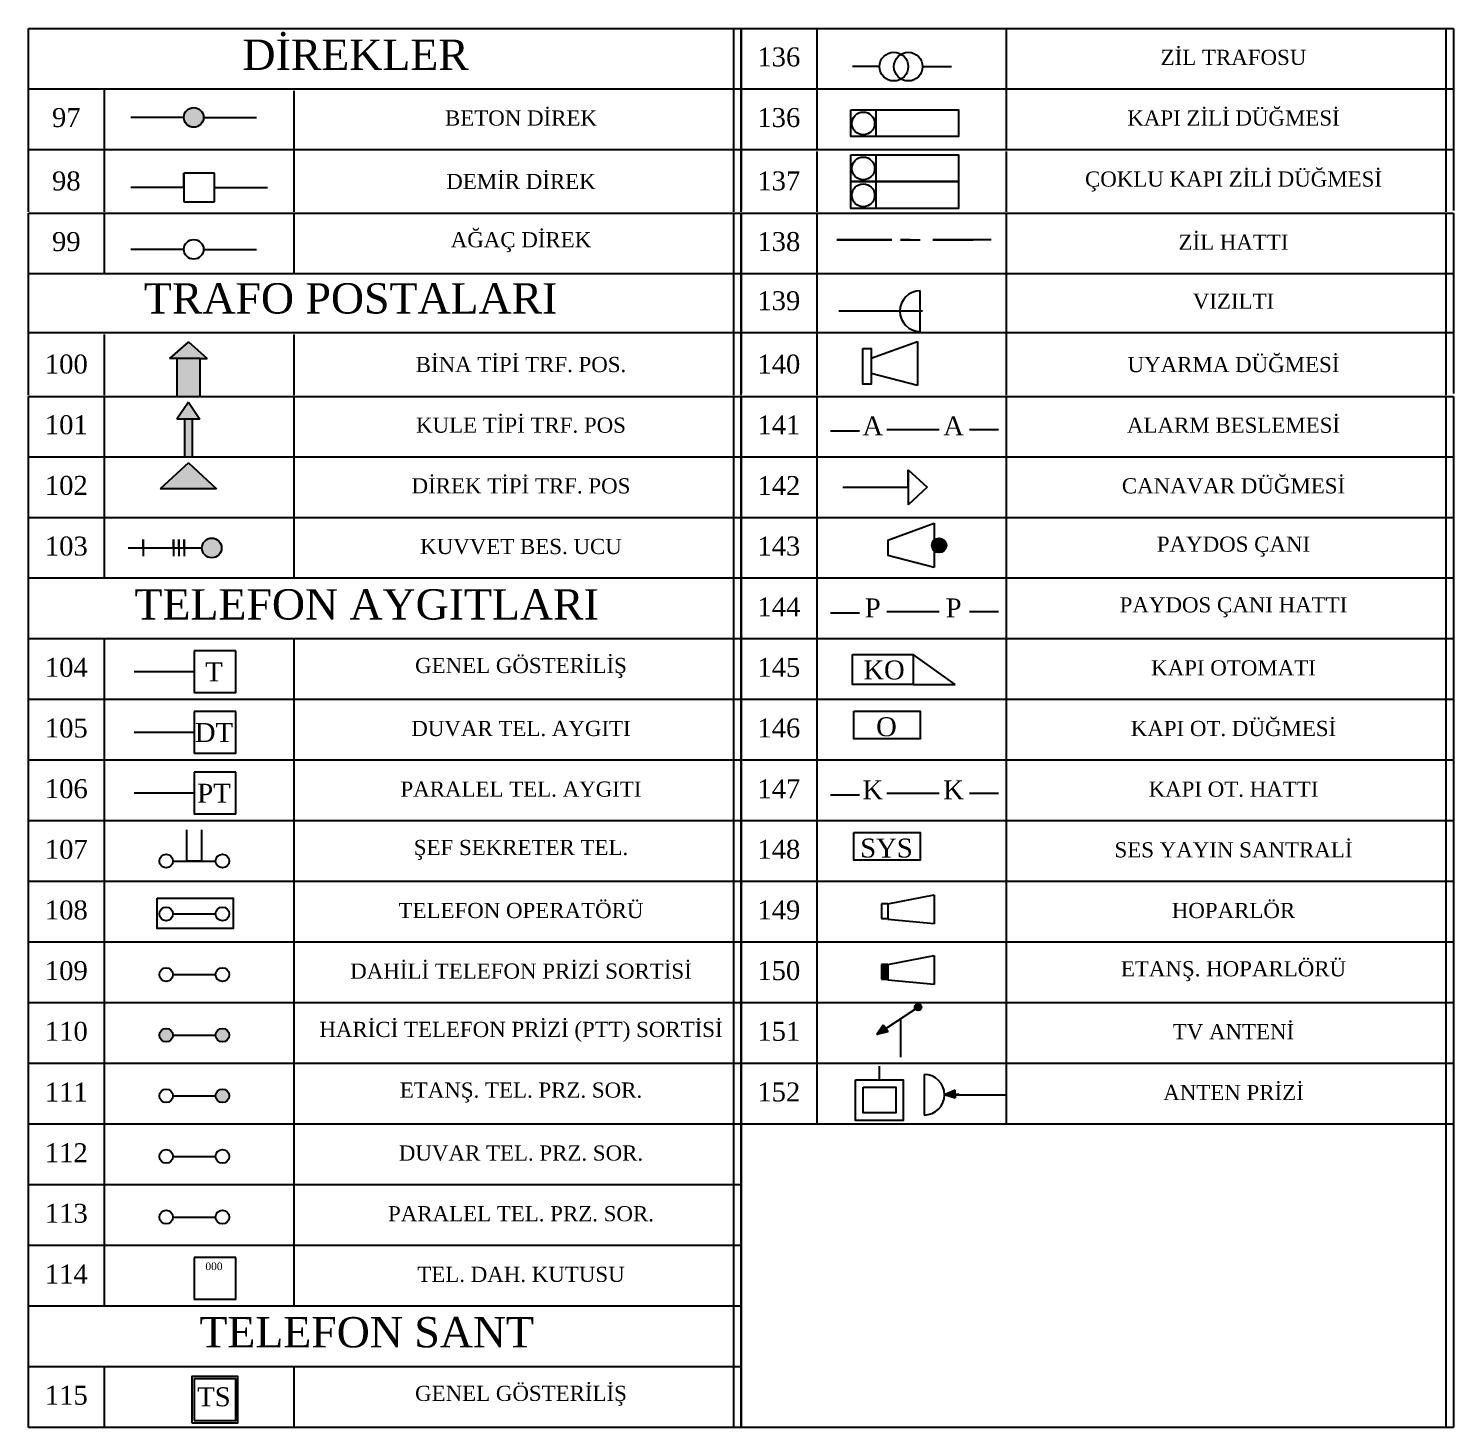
# Model space of a CAD drawing. Extents: x 17098 to 26368, y -5184 to -2184.
# Drawn here: x 24946 to 25669, y -4504 to -3794 of the extents above; entities that cross this region are included whole.
import ezdxf

# ---------------------------------------------------------------- set-up
doc = ezdxf.new("R2010")
doc.units = 0
doc.header["$MEASUREMENT"] = 0
doc.layers.get('0').update_dxf_attribs({"linetype": 'CONTINUOUS'})
doc.layers.add('TEFRIS', color=9, linetype='CONTINUOUS')
doc.styles.get("Standard").update_dxf_attribs({"font": 'times.ttf'})

msp = doc.modelspace()

# ---------------------------------------------------------------- hatches: boundary and pattern name
for points in [[(25034.76, -3839.2, 1), (25024.77, -3839.2, 1)], [(25012.81, -4027.55), (25041.28, -4027.55), (25027.05, -4014.47)], [(25043.93, -4057.6, 1), (25033.93, -4057.6, 1)], [(25399.04, -4290.56, 1), (25395.63, -4290.56, 1)]]:
    msp.add_hatch(color=256).paths.add_polyline_path(points)
h = msp.add_hatch(color=256)
h.paths.add_polyline_path([(25032.81, -3961.4), (25021.28, -3961.4), (25021.28, -3980.68), (25032.81, -3980.68)])
h.paths.add_polyline_path([(25032.81, -3961.4), (25036.66, -3961.4), (25027.05, -3952.94), (25017.43, -3961.4), (25021.28, -3961.4)])
h = msp.add_hatch(color=256)
h.paths.add_polyline_path([(25027.05, -3983.7), (25021.28, -3992.17), (25032.81, -3992.17)])
h.paths.add_polyline_path([(25025.12, -4011.45), (25028.97, -4011.45), (25028.97, -3992.17), (25025.12, -3992.17)])
h = msp.add_hatch(color=256)
h.paths.add_polyline_path([(25381.92, -4268.95), (25380.39, -4268.95), (25378.85, -4268.95), (25378.85, -4276.38), (25381.92, -4276.38)])
h.paths.add_polyline_path([(25405.55, -4053.55), (25405.55, -4059.02, 0.648437), (25411.68, -4056.29, 0.648437)])
h = msp.add_hatch()
h.set_pattern_fill('ANSI31', color=256, scale=3.846154, style=0)
h.set_pattern_definition([(45, (-3412.77814, 12028.87387), (-0.339955183, 0.339955183), [])])
h.paths.add_polyline_path([(25411.68, -4056.29, 1), (25404.33, -4056.29, 1)])
h = msp.add_hatch()
h.set_pattern_fill('ANSI31', color=256, scale=3.846154, style=0)
h.set_pattern_definition([(45, (-3094.9801, 12081.3814), (-0.339955183, 0.339955183), [])])
h.paths.add_polyline_path([(25381.92, -4268.95), (25380.39, -4268.95), (25378.85, -4268.95), (25378.85, -4276.38), (25381.92, -4276.38)])
h = msp.add_hatch(color=256)
h.paths.add_polyline_path([(25047.79, -4304.74, 1), (25040.87, -4304.74, 1)])
h.paths.add_polyline_path([(25019.26, -4304.74, 1), (25012.34, -4304.74, 1)])
h.paths.add_polyline_path([(25047.79, -4335.51, 1), (25040.87, -4335.51, 1)])
h = msp.add_hatch(color=256)
h.paths.add_polyline_path([(25379.7, -4299.68), (25376.37, -4304.43), (25380.9, -4301.43)])
h.paths.add_polyline_path([(25376.37, -4304.43), (25381.96, -4303.03), (25380.9, -4301.43)])
h = msp.add_hatch(color=256)
h.paths.add_polyline_path([(25416.1, -4332.7), (25410.75, -4334.95), (25416.18, -4334.83)])
h.paths.add_polyline_path([(25410.75, -4334.95), (25416.23, -4336.75), (25416.18, -4334.83)])

# ---------------------------------------------------------------- linework, layer by layer
for p, q in [((24945.94, -3794.08), (24984.4, -3794.08)), ((24945.94, -3824.85), (24945.94, -3794.08)), ((24984.4, -3794.08), (25080.56, -3794.08)), ((25080.56, -3794.08), (25303.63, -3794.08)), ((25303.63, -3794.08), (25307.48, -3794.08)), ((25303.63, -3794.08), (25303.63, -3824.85)), ((25307.48, -3794.08), (25345.94, -3794.08)), ((25307.48, -3794.08), (25307.48, -3824.85)), ((25307.48, -3824.85), (25307.48, -3794.08)), ((25345.94, -3794.08), (25442.1, -3794.08)), ((25345.94, -3794.08), (25345.94, -3824.85)), ((25442.1, -3794.08), (25665.17, -3794.08)), ((25442.1, -3794.08), (25442.1, -3824.85)), ((25665.17, -3794.08), (25669.02, -3794.08)), ((25665.17, -3794.08), (25665.17, -3824.85)), ((25669.02, -3794.08), (25669.02, -3824.85)), ((25377.77, -3813.41), (25364.09, -3813.41)), ((25399.64, -3813.41), (25414.23, -3813.41)), ((24945.94, -3855.62), (24945.94, -3824.85)), ((24984.4, -3824.85), (24945.94, -3824.85)), ((25080.56, -3824.85), (24984.4, -3824.85)), ((24984.4, -3824.85), (24984.4, -3855.62)), ((25303.63, -3824.85), (25080.56, -3824.85)), ((25307.48, -3824.85), (25303.63, -3824.85)), ((25303.63, -3824.85), (25303.63, -3855.62)), ((25345.94, -3824.85), (25307.48, -3824.85)), ((25307.48, -3824.85), (25307.48, -3855.62)), ((25307.48, -3824.85), (25307.48, -3855.62)), ((25307.48, -3855.62), (25307.48, -3824.85)), ((25345.94, -3824.85), (25345.94, -3855.62)), ((25442.1, -3824.85), (25345.94, -3824.85)), ((25665.17, -3824.85), (25442.1, -3824.85)), ((25442.1, -3824.85), (25442.1, -3855.62)), ((25669.02, -3824.85), (25665.17, -3824.85)), ((25665.17, -3824.85), (25665.17, -3855.62)), ((25669.02, -3824.85), (25669.02, -3855.62)), ((25669.02, -3824.85), (25669.02, -3855.62)), ((24945.94, -3856.39), (24945.94, -3825.62)), ((24984.4, -3825.62), (24984.4, -3856.39)), ((25080.56, -3825.62), (25080.56, -3856.39)), ((25303.63, -3825.62), (25303.63, -3856.39)), ((25307.48, -3856.39), (25307.48, -3825.62)), ((25665.17, -3825.62), (25665.17, -3856.39)), ((25024.77, -3839.2), (24997.84, -3839.2)), ((25034.76, -3839.2), (25061.68, -3839.2)), ((25375.94, -3835.27), (25375.94, -3848.94)), ((24984.4, -3855.62), (24945.94, -3855.62)), ((24945.94, -3887.16), (24945.94, -3856.39)), ((25080.56, -3855.62), (24984.4, -3855.62)), ((24984.4, -3856.39), (24984.4, -3887.16)), ((25303.63, -3855.62), (25080.56, -3855.62)), ((25080.56, -3856.39), (25080.56, -3887.16)), ((25307.48, -3855.62), (25303.63, -3855.62)), ((25303.63, -3856.39), (25303.63, -3887.16)), ((25345.94, -3855.62), (25307.48, -3855.62)), ((25307.48, -3855.62), (25307.48, -3886.39)), ((25307.48, -3887.16), (25307.48, -3856.39)), ((25442.1, -3855.62), (25345.94, -3855.62)), ((25345.94, -3856.39), (25345.94, -3887.16)), ((25375.94, -3858.1), (25375.94, -3871.76)), ((25665.17, -3855.62), (25442.1, -3855.62)), ((25442.1, -3856.39), (25442.1, -3887.16)), ((25669.02, -3855.62), (25665.17, -3855.62)), ((25665.17, -3856.39), (25665.17, -3887.16)), ((25669.02, -3855.62), (25669.02, -3886.39)), ((25040.26, -3867.41), (25024.77, -3867.41)), ((25024.77, -3867.41), (25024.77, -3874.72)), ((25024.77, -3874.72), (25024.77, -3867.41)), ((25040.26, -3874.72), (25040.26, -3867.41)), ((25024.77, -3874.72), (24997.84, -3874.72)), ((25024.77, -3874.72), (25024.77, -3882.03)), ((25040.26, -3882.03), (25040.26, -3874.72)), ((25040.26, -3874.72), (25067.18, -3874.72)), ((25375.94, -3871.76), (25375.94, -3885.43)), ((25024.77, -3882.03), (25040.26, -3882.03)), ((24945.94, -3918.54), (24945.94, -3887.77)), ((24945.94, -3887.77), (24984.4, -3887.77)), ((24984.4, -3887.77), (24984.4, -3918.54)), ((24984.4, -3887.77), (25080.56, -3887.77)), ((25080.56, -3887.77), (25080.56, -3918.54)), ((25080.56, -3887.77), (25303.63, -3887.77)), ((25303.63, -3887.77), (25303.63, -3918.54)), ((25303.63, -3887.77), (25307.48, -3887.77)), ((25307.48, -3887.77), (25345.94, -3887.77)), ((25307.48, -3887.77), (25307.48, -3918.54)), ((25307.48, -3918.54), (25307.48, -3887.77)), ((25345.94, -3887.77), (25345.94, -3918.54)), ((25345.94, -3887.77), (25442.1, -3887.77)), ((25442.1, -3887.77), (25442.1, -3918.54)), ((25442.1, -3887.77), (25665.17, -3887.77)), ((25665.17, -3887.77), (25665.17, -3918.54)), ((25665.17, -3887.77), (25669.02, -3887.77)), ((25669.02, -3887.77), (25669.02, -3918.54)), ((25384.1, -3901.21), (25356.04, -3901.21)), ((25356.04, -3901.21), (25384.1, -3901.21)), ((25388.47, -3901.21), (25398.31, -3901.21)), ((25393.39, -3901.21), (25388.47, -3901.21)), ((25404.87, -3901.21), (25425.28, -3901.21)), ((25434.39, -3901.21), (25404.87, -3901.21)), ((25024.77, -3906.1), (24997.84, -3906.1)), ((25034.76, -3906.1), (25061.68, -3906.1)), ((24945.94, -3948.53), (24945.94, -3917.76)), ((24945.94, -3949.3), (24945.94, -3918.54)), ((24984.4, -3918.54), (24945.94, -3918.54)), ((25080.56, -3918.54), (24984.4, -3918.54)), ((25303.63, -3918.54), (25080.56, -3918.54)), ((25303.63, -3917.76), (25303.63, -3948.53)), ((25303.63, -3918.54), (25303.63, -3949.3)), ((25307.48, -3918.54), (25303.63, -3918.54)), ((25307.48, -3917.76), (25307.48, -3948.53)), ((25307.48, -3917.76), (25307.48, -3948.53)), ((25307.48, -3948.53), (25307.48, -3917.76)), ((25307.48, -3949.3), (25307.48, -3918.54)), ((25345.94, -3918.54), (25307.48, -3918.54)), ((25345.94, -3917.76), (25345.94, -3948.53)), ((25345.94, -3918.54), (25345.94, -3949.3)), ((25442.1, -3918.54), (25345.94, -3918.54)), ((25442.1, -3918.54), (25442.1, -3949.3)), ((25665.17, -3918.54), (25442.1, -3918.54)), ((25665.17, -3917.76), (25665.17, -3948.53)), ((25665.17, -3918.54), (25665.17, -3949.3)), ((25669.02, -3918.54), (25665.17, -3918.54)), ((25669.02, -3917.76), (25669.02, -3948.53)), ((25669.02, -3917.76), (25669.02, -3948.53)), ((25398.42, -3947.77), (25398.42, -3927.15)), ((25399.52, -3937.46), (25357.1, -3937.46)), ((24984.4, -3948.53), (24945.94, -3948.53)), ((24945.94, -3980.07), (24945.94, -3949.3)), ((25080.56, -3948.53), (24984.4, -3948.53)), ((24984.4, -3949.3), (24984.4, -3980.07)), ((25027.05, -3952.94), (25017.43, -3961.4)), ((25027.05, -3952.94), (25036.66, -3961.4)), ((25303.63, -3948.53), (25080.56, -3948.53)), ((25080.56, -3949.3), (25080.56, -3980.07)), ((25307.48, -3948.53), (25303.63, -3948.53)), ((25303.63, -3949.3), (25303.63, -3980.07)), ((25345.94, -3948.53), (25307.48, -3948.53)), ((25307.48, -3948.53), (25307.48, -3979.3)), ((25307.48, -3980.07), (25307.48, -3949.3)), ((25442.1, -3948.53), (25345.94, -3948.53)), ((25345.94, -3949.3), (25345.94, -3980.07)), ((25373.46, -3961.25), (25397.09, -3952.78)), ((25397.09, -3952.78), (25397.09, -3975.18)), ((25665.17, -3948.53), (25442.1, -3948.53)), ((25442.1, -3949.3), (25442.1, -3980.07)), ((25669.02, -3948.53), (25665.17, -3948.53)), ((25665.17, -3949.3), (25665.17, -3980.07)), ((25669.02, -3948.53), (25669.02, -3979.3)), ((25021.28, -3961.4), (25017.43, -3961.4)), ((25032.81, -3961.4), (25021.28, -3961.4)), ((25021.28, -3961.4), (25021.28, -3980.68)), ((25032.81, -3961.4), (25032.81, -3980.68)), ((25032.81, -3961.4), (25036.66, -3961.4)), ((25032.81, -3961.4), (25032.81, -3961.4)), ((25397.09, -3975.18), (25373.46, -3969.12)), ((24945.94, -3980.68), (24984.4, -3980.68)), ((24945.94, -4011.45), (24945.94, -3980.68)), ((24984.4, -3980.68), (25080.56, -3980.68)), ((24984.4, -3980.68), (24984.4, -4011.45)), ((25027.05, -3983.7), (25021.28, -3992.17)), ((25027.05, -3983.7), (25032.81, -3992.17)), ((25080.56, -3980.68), (25080.56, -4011.45)), ((25080.56, -3980.68), (25303.63, -3980.68)), ((25303.63, -3980.68), (25307.48, -3980.68)), ((25303.63, -3980.68), (25303.63, -4011.45)), ((25307.48, -3980.68), (25345.94, -3980.68)), ((25307.48, -3980.68), (25307.48, -4011.45)), ((25307.48, -4011.45), (25307.48, -3980.68)), ((25345.94, -3980.68), (25442.1, -3980.68)), ((25345.94, -3980.68), (25345.94, -4011.45)), ((25442.1, -3980.68), (25665.17, -3980.68)), ((25442.1, -3980.68), (25442.1, -4011.45)), ((25665.17, -3980.68), (25669.02, -3980.68)), ((25665.17, -3980.68), (25665.17, -4011.45)), ((25669.02, -3980.68), (25669.02, -4011.45)), ((25021.28, -3992.17), (25021.28, -3992.17)), ((25032.81, -3992.17), (25021.28, -3992.17)), ((25025.12, -3992.17), (25025.12, -4011.45)), ((25028.97, -3992.17), (25028.97, -4011.45)), ((25032.81, -3992.17), (25032.81, -3992.17)), ((25032.81, -3992.17), (25032.81, -3992.17)), ((25367.58, -3998.39), (25352.81, -3998.39)), ((25381.41, -3997.43), (25408.1, -3997.43)), ((25423.36, -3997.43), (25438.14, -3997.43)), ((24945.94, -4042.22), (24945.94, -4011.45)), ((24984.4, -4011.45), (24945.94, -4011.45)), ((24984.4, -4011.45), (24984.4, -4042.22)), ((25080.56, -4011.45), (24984.4, -4011.45)), ((25080.56, -4011.45), (25080.56, -4042.22)), ((25303.63, -4011.45), (25080.56, -4011.45)), ((25303.63, -4011.45), (25303.63, -4042.22)), ((25307.48, -4011.45), (25303.63, -4011.45)), ((25345.94, -4011.45), (25307.48, -4011.45)), ((25307.48, -4011.45), (25307.48, -4042.22)), ((25307.48, -4042.22), (25307.48, -4011.45)), ((25345.94, -4011.45), (25345.94, -4042.22)), ((25442.1, -4011.45), (25345.94, -4011.45)), ((25442.1, -4011.45), (25442.1, -4042.22)), ((25665.17, -4011.45), (25442.1, -4011.45)), ((25665.17, -4011.45), (25665.17, -4042.22)), ((25669.02, -4011.45), (25665.17, -4011.45)), ((25669.02, -4011.45), (25669.02, -4042.22)), ((25027.05, -4014.47), (25012.81, -4027.55)), ((25027.05, -4014.47), (25041.28, -4027.55)), ((25392.32, -4017.99), (25401.94, -4026.83)), ((25392.32, -4017.99), (25392.32, -4035.68)), ((25392.32, -4026.83), (25392.32, -4017.99)), ((25359.22, -4026.83), (25392.32, -4026.83)), ((25401.94, -4026.83), (25392.32, -4035.68)), ((25012.81, -4027.55), (25012.81, -4027.55)), ((25041.28, -4027.55), (25012.81, -4027.55)), ((25041.28, -4027.55), (25041.28, -4027.55)), ((24945.94, -4072.99), (24945.94, -4042.22)), ((24984.4, -4042.22), (24945.94, -4042.22)), ((25080.56, -4042.22), (24984.4, -4042.22)), ((24984.4, -4042.22), (24984.4, -4072.99)), ((25080.56, -4042.22), (25080.56, -4072.99)), ((25303.63, -4042.22), (25080.56, -4042.22)), ((25307.48, -4042.22), (25303.63, -4042.22)), ((25303.63, -4042.22), (25303.63, -4072.99)), ((25345.94, -4042.22), (25307.48, -4042.22)), ((25307.48, -4042.22), (25307.48, -4072.99)), ((25307.48, -4072.99), (25307.48, -4042.22)), ((25345.94, -4042.22), (25345.94, -4072.99)), ((25442.1, -4042.22), (25345.94, -4042.22)), ((25381.92, -4053.56), (25405.55, -4045.09)), ((25405.55, -4045.09), (25405.55, -4067.49)), ((25665.17, -4042.22), (25442.1, -4042.22)), ((25442.1, -4042.22), (25442.1, -4072.99)), ((25665.17, -4042.22), (25665.17, -4072.99)), ((25669.02, -4042.22), (25665.17, -4042.22)), ((25669.02, -4042.22), (25669.02, -4072.99)), ((25004.2, -4057.6), (25004.2, -4053.37)), ((25004.2, -4053.37), (25004.2, -4061.83)), ((25019.53, -4053.37), (25019.53, -4061.83)), ((25019.53, -4057.6), (25019.53, -4053.37)), ((25022.24, -4057.6), (25022.24, -4053.37)), ((25022.24, -4053.37), (25022.24, -4061.83)), ((25022.24, -4057.6), (25022.24, -4053.37)), ((25022.24, -4053.37), (25022.24, -4061.83)), ((25024.95, -4053.37), (25024.95, -4061.83)), ((25024.95, -4057.6), (25024.95, -4053.37)), ((25381.92, -4053.56), (25381.92, -4061.43)), ((24996.53, -4057.6), (25033.93, -4057.6)), ((25405.55, -4067.49), (25381.92, -4061.43)), ((24984.4, -4072.99), (24945.94, -4072.99)), ((24945.94, -4103.76), (24945.94, -4072.99)), ((25080.56, -4072.99), (24984.4, -4072.99)), ((25303.63, -4072.99), (25080.56, -4072.99)), ((25307.48, -4072.99), (25303.63, -4072.99)), ((25303.63, -4072.99), (25303.63, -4103.76)), ((25345.94, -4072.99), (25307.48, -4072.99)), ((25307.48, -4072.99), (25307.48, -4103.76)), ((25307.48, -4103.76), (25307.48, -4072.99)), ((25442.1, -4072.99), (25345.94, -4072.99)), ((25345.94, -4072.99), (25345.94, -4103.76)), ((25665.17, -4072.99), (25442.1, -4072.99)), ((25442.1, -4072.99), (25442.1, -4103.76)), ((25669.02, -4072.99), (25665.17, -4072.99)), ((25665.17, -4072.99), (25665.17, -4103.76)), ((25669.02, -4072.99), (25669.02, -4103.76)), ((25367.58, -4090.7), (25352.81, -4090.7)), ((25381.41, -4089.74), (25408.1, -4089.74)), ((25423.36, -4089.74), (25438.14, -4089.74)), ((24984.4, -4103.76), (24945.94, -4103.76)), ((24945.94, -4134.53), (24945.94, -4103.76)), ((25080.56, -4103.76), (24984.4, -4103.76)), ((24984.4, -4103.76), (24984.4, -4134.53)), ((25080.56, -4103.76), (25080.56, -4134.53)), ((25303.63, -4103.76), (25080.56, -4103.76)), ((25307.48, -4103.76), (25303.63, -4103.76)), ((25303.63, -4103.76), (25303.63, -4134.53)), ((25345.94, -4103.76), (25307.48, -4103.76)), ((25307.48, -4103.76), (25307.48, -4134.53)), ((25307.48, -4134.53), (25307.48, -4103.76)), ((25345.94, -4103.76), (25345.94, -4134.53)), ((25442.1, -4103.76), (25345.94, -4103.76)), ((25665.17, -4103.76), (25442.1, -4103.76)), ((25442.1, -4103.76), (25442.1, -4134.53)), ((25669.02, -4103.76), (25665.17, -4103.76)), ((25665.17, -4103.76), (25665.17, -4134.53)), ((25669.02, -4103.76), (25669.02, -4134.53)), ((25051.07, -4109.77), (25029.92, -4109.77)), ((25029.92, -4109.77), (25029.92, -4131.06)), ((25051.07, -4131.06), (25051.07, -4109.77)), ((25416.23, -4126.9), (25394.77, -4111.58)), ((25029.92, -4120.41), (24999.61, -4120.41)), ((25394.77, -4126.9), (25416.23, -4126.9)), ((24945.94, -4165.3), (24945.94, -4134.53)), ((24984.4, -4134.53), (24945.94, -4134.53)), ((24984.4, -4134.53), (24984.4, -4165.3)), ((25080.56, -4134.53), (24984.4, -4134.53)), ((25051.07, -4131.06), (25029.92, -4131.06)), ((25080.56, -4134.53), (25080.56, -4165.3)), ((25303.63, -4134.53), (25080.56, -4134.53)), ((25303.63, -4134.53), (25303.63, -4165.3)), ((25307.48, -4134.53), (25303.63, -4134.53)), ((25345.94, -4134.53), (25307.48, -4134.53)), ((25307.48, -4134.53), (25307.48, -4165.3)), ((25307.48, -4165.3), (25307.48, -4134.53)), ((25345.94, -4134.53), (25345.94, -4165.3)), ((25442.1, -4134.53), (25345.94, -4134.53)), ((25442.1, -4134.53), (25442.1, -4165.3)), ((25665.17, -4134.53), (25442.1, -4134.53)), ((25665.17, -4134.53), (25665.17, -4165.3)), ((25669.02, -4134.53), (25665.17, -4134.53)), ((25669.02, -4134.53), (25669.02, -4165.3)), ((25029.92, -4140.54), (25029.92, -4161.83)), ((25051.07, -4140.54), (25029.92, -4140.54)), ((25051.07, -4161.83), (25051.07, -4140.54)), ((25029.92, -4151.18), (24999.61, -4151.18)), ((25051.07, -4161.83), (25029.92, -4161.83)), ((24945.94, -4196.06), (24945.94, -4165.3)), ((24984.4, -4165.3), (24945.94, -4165.3)), ((24984.4, -4165.3), (24984.4, -4196.06)), ((25080.56, -4165.3), (24984.4, -4165.3)), ((25029.92, -4171.31), (25029.92, -4192.6)), ((25051.07, -4171.31), (25029.92, -4171.31)), ((25051.07, -4192.6), (25051.07, -4171.31)), ((25080.56, -4165.3), (25080.56, -4196.06)), ((25303.63, -4165.3), (25080.56, -4165.3)), ((25303.63, -4165.3), (25303.63, -4196.06)), ((25307.48, -4165.3), (25303.63, -4165.3)), ((25345.94, -4165.3), (25307.48, -4165.3)), ((25307.48, -4165.3), (25307.48, -4196.06)), ((25307.48, -4196.06), (25307.48, -4165.3)), ((25345.94, -4165.3), (25345.94, -4196.06)), ((25442.1, -4165.3), (25345.94, -4165.3)), ((25665.17, -4165.3), (25442.1, -4165.3)), ((25442.1, -4165.3), (25442.1, -4196.06)), ((25665.17, -4165.3), (25665.17, -4196.06)), ((25669.02, -4165.3), (25665.17, -4165.3)), ((25669.02, -4165.3), (25669.02, -4196.06)), ((25029.92, -4181.95), (24999.61, -4181.95)), ((25367.58, -4183), (25352.81, -4183)), ((25381.41, -4182.05), (25408.1, -4182.05)), ((25423.36, -4182.05), (25438.14, -4182.05)), ((25051.07, -4192.6), (25029.92, -4192.6)), ((25345.94, -4193.4), (25345.94, -4241.48)), ((25442.1, -4193.4), (25442.1, -4233.91)), ((24984.4, -4196.06), (24945.94, -4196.06)), ((24945.94, -4226.83), (24945.94, -4196.06)), ((25080.56, -4196.06), (24984.4, -4196.06)), ((24984.4, -4196.06), (24984.4, -4226.83)), ((25026.22, -4216.4), (25026.22, -4200.58)), ((25033.91, -4216.4), (25033.91, -4200.58)), ((25080.56, -4196.06), (25080.56, -4226.83)), ((25303.63, -4196.06), (25080.56, -4196.06)), ((25307.48, -4196.06), (25303.63, -4196.06)), ((25303.63, -4196.06), (25303.63, -4226.83)), ((25345.94, -4196.06), (25307.48, -4196.06)), ((25307.48, -4196.06), (25307.48, -4226.83)), ((25307.48, -4226.83), (25307.48, -4196.06)), ((25442.1, -4196.06), (25345.94, -4196.06)), ((25665.17, -4196.06), (25442.1, -4196.06)), ((25669.02, -4196.06), (25665.17, -4196.06)), ((25665.17, -4196.06), (25665.17, -4226.83)), ((25669.02, -4196.06), (25669.02, -4226.83)), ((25019.26, -4216.4), (25040.87, -4216.4)), ((25033.91, -4216.4), (25026.22, -4216.4)), ((25030.06, -4216.4), (25033.91, -4216.4)), ((24945.94, -4257.6), (24945.94, -4226.83)), ((24984.4, -4226.83), (24945.94, -4226.83)), ((25080.56, -4226.83), (24984.4, -4226.83)), ((24984.4, -4226.83), (24984.4, -4257.6)), ((25080.56, -4226.83), (25080.56, -4257.6)), ((25303.63, -4226.83), (25080.56, -4226.83)), ((25307.48, -4226.83), (25303.63, -4226.83)), ((25303.63, -4226.83), (25303.63, -4257.6)), ((25345.94, -4226.83), (25307.48, -4226.83)), ((25307.48, -4226.83), (25307.48, -4257.6)), ((25307.48, -4257.6), (25307.48, -4226.83)), ((25345.94, -4226.83), (25345.94, -4257.6)), ((25442.1, -4226.83), (25345.94, -4226.83)), ((25665.17, -4226.83), (25442.1, -4226.83)), ((25442.1, -4226.83), (25442.1, -4257.6)), ((25665.17, -4226.83), (25665.17, -4257.6)), ((25669.02, -4226.83), (25665.17, -4226.83)), ((25669.02, -4226.83), (25669.02, -4257.6)), ((25381.92, -4238.18), (25405.55, -4233.55)), ((25405.55, -4233.55), (25405.55, -4248.25)), ((25019.26, -4243.2), (25040.87, -4243.2)), ((25378.85, -4238.18), (25378.85, -4245.61)), ((25380.39, -4238.18), (25378.85, -4238.18)), ((25381.92, -4238.18), (25380.39, -4238.18)), ((25381.92, -4238.18), (25381.92, -4246.05)), ((25378.85, -4245.61), (25381.92, -4245.61)), ((25405.55, -4248.25), (25381.92, -4246.05)), ((24945.94, -4288.37), (24945.94, -4257.6)), ((24984.4, -4257.6), (24945.94, -4257.6)), ((24984.4, -4257.6), (24984.4, -4288.37)), ((25080.56, -4257.6), (24984.4, -4257.6)), ((25080.56, -4257.6), (25080.56, -4288.37)), ((25303.63, -4257.6), (25080.56, -4257.6)), ((25303.63, -4257.6), (25303.63, -4288.37)), ((25307.48, -4257.6), (25303.63, -4257.6)), ((25345.94, -4257.6), (25307.48, -4257.6)), ((25307.48, -4257.6), (25307.48, -4288.37)), ((25307.48, -4288.37), (25307.48, -4257.6)), ((25345.94, -4257.6), (25345.94, -4288.37)), ((25442.1, -4257.6), (25345.94, -4257.6)), ((25665.17, -4257.6), (25442.1, -4257.6)), ((25442.1, -4257.6), (25442.1, -4288.37)), ((25669.02, -4257.6), (25665.17, -4257.6)), ((25665.17, -4257.6), (25665.17, -4288.37)), ((25669.02, -4257.6), (25669.02, -4288.37)), ((25381.92, -4268.95), (25405.55, -4264.32)), ((25405.55, -4264.32), (25405.55, -4279.02)), ((25380.39, -4268.95), (25378.85, -4268.95)), ((25378.85, -4268.95), (25378.85, -4276.38)), ((25381.92, -4268.95), (25380.39, -4268.95)), ((25381.92, -4268.95), (25381.92, -4276.82)), ((25019.26, -4273.97), (25040.87, -4273.97)), ((25378.85, -4276.38), (25381.92, -4276.38)), ((25405.55, -4279.02), (25381.92, -4276.82)), ((24945.94, -4319.14), (24945.94, -4288.37)), ((24984.4, -4288.37), (24945.94, -4288.37)), ((24984.4, -4288.37), (24984.4, -4319.14)), ((25080.56, -4288.37), (24984.4, -4288.37)), ((25080.56, -4288.37), (25080.56, -4319.14)), ((25303.63, -4288.37), (25080.56, -4288.37)), ((25303.63, -4288.37), (25303.63, -4319.14)), ((25307.48, -4288.37), (25303.63, -4288.37)), ((25345.94, -4288.37), (25307.48, -4288.37)), ((25307.48, -4288.37), (25307.48, -4319.14)), ((25307.48, -4319.14), (25307.48, -4288.37)), ((25345.94, -4288.37), (25345.94, -4319.14)), ((25442.1, -4288.37), (25345.94, -4288.37)), ((25376.37, -4304.43), (25397.33, -4290.56)), ((25442.1, -4288.37), (25442.1, -4319.14)), ((25665.17, -4288.37), (25442.1, -4288.37)), ((25665.17, -4288.37), (25665.17, -4319.14)), ((25669.02, -4288.37), (25665.17, -4288.37)), ((25669.02, -4288.37), (25669.02, -4319.14)), ((25379.7, -4299.68), (25376.37, -4304.43)), ((25376.37, -4304.43), (25382.51, -4300.37)), ((25381.49, -4301.05), (25376.37, -4304.43)), ((25380.9, -4301.43), (25376.37, -4304.43)), ((25380.9, -4301.43), (25379.7, -4299.68)), ((25382.51, -4300.37), (25380.9, -4301.43)), ((25380.9, -4301.43), (25381.96, -4303.03)), ((25381.71, -4300.9), (25381.47, -4300.55)), ((25388.64, -4296.31), (25381.49, -4301.05)), ((25388.64, -4315.91), (25388.64, -4296.31)), ((25019.26, -4304.74), (25040.87, -4304.74)), ((25381.96, -4303.03), (25376.37, -4304.43)), ((25381.96, -4303.03), (25381.96, -4303.03)), ((24984.4, -4319.14), (24945.94, -4319.14)), ((24945.94, -4349.91), (24945.94, -4319.14)), ((25080.56, -4319.14), (24984.4, -4319.14)), ((24984.4, -4319.14), (24984.4, -4349.91)), ((25080.56, -4319.14), (25080.56, -4349.91)), ((25303.63, -4319.14), (25080.56, -4319.14)), ((25307.48, -4319.14), (25303.63, -4319.14)), ((25303.63, -4319.14), (25303.63, -4349.91)), ((25345.94, -4319.14), (25307.48, -4319.14)), ((25307.48, -4319.14), (25307.48, -4349.91)), ((25307.48, -4349.91), (25307.48, -4319.14)), ((25345.94, -4319.14), (25345.94, -4349.91)), ((25442.1, -4319.14), (25345.94, -4319.14)), ((25377.73, -4327.32), (25377.73, -4320.48)), ((25665.17, -4319.14), (25442.1, -4319.14)), ((25442.1, -4319.14), (25442.1, -4349.91)), ((25669.02, -4319.14), (25665.17, -4319.14)), ((25665.17, -4319.14), (25665.17, -4349.91)), ((25669.02, -4319.14), (25669.02, -4349.91)), ((25400.44, -4324.64), (25400.44, -4345.26)), ((25019.26, -4335.51), (25040.87, -4335.51)), ((25416.1, -4332.7), (25410.75, -4334.95)), ((25410.75, -4334.95), (25418.11, -4334.78)), ((25416.88, -4334.81), (25410.75, -4334.95)), ((25416.18, -4334.83), (25410.75, -4334.95)), ((25416.23, -4336.75), (25410.75, -4334.95)), ((25410.75, -4334.95), (25441.76, -4334.95)), ((25416.18, -4334.83), (25416.1, -4332.7)), ((25418.11, -4334.78), (25416.18, -4334.83)), ((25416.18, -4334.83), (25416.23, -4336.75)), ((25416.23, -4336.75), (25416.23, -4336.75)), ((25417.15, -4334.8), (25417.14, -4334.38)), ((24984.4, -4349.91), (24945.94, -4349.91)), ((24945.94, -4380.68), (24945.94, -4349.91)), ((25080.56, -4349.91), (24984.4, -4349.91)), ((24984.4, -4349.91), (24984.4, -4380.68)), ((25303.63, -4349.91), (25080.56, -4349.91)), ((25080.56, -4349.91), (25080.56, -4380.68)), ((25307.48, -4349.91), (25303.63, -4349.91)), ((25303.63, -4349.91), (25303.63, -4380.68)), ((25345.94, -4349.91), (25307.48, -4349.91)), ((25307.48, -4349.91), (25307.48, -4380.68)), ((25307.48, -4380.68), (25307.48, -4349.91)), ((25442.1, -4349.91), (25345.94, -4349.91)), ((25665.17, -4349.91), (25442.1, -4349.91)), ((25669.02, -4349.91), (25665.17, -4349.91)), ((25665.17, -4349.91), (25665.17, -4503.76)), ((25669.02, -4349.91), (25669.02, -4503.76)), ((25019.26, -4366.28), (25040.87, -4366.28)), ((24945.94, -4411.45), (24945.94, -4380.68)), ((24984.4, -4380.68), (24945.94, -4380.68)), ((25080.56, -4380.68), (24984.4, -4380.68)), ((24984.4, -4380.68), (24984.4, -4411.45)), ((25080.56, -4380.68), (25080.56, -4411.45)), ((25303.63, -4380.68), (25080.56, -4380.68)), ((25307.48, -4380.68), (25303.63, -4380.68)), ((25303.63, -4380.68), (25303.63, -4411.45)), ((25307.48, -4380.68), (25307.48, -4411.45)), ((25307.48, -4411.45), (25307.48, -4380.68)), ((25019.26, -4397.05), (25040.87, -4397.05)), ((24945.94, -4442.22), (24945.94, -4411.45)), ((24984.4, -4411.45), (24945.94, -4411.45)), ((24984.4, -4411.45), (24984.4, -4442.22)), ((25080.56, -4411.45), (24984.4, -4411.45)), ((25029.92, -4417.46), (25029.92, -4438.75)), ((25051.07, -4417.46), (25029.92, -4417.46)), ((25051.07, -4438.75), (25051.07, -4417.46)), ((25080.56, -4411.45), (25080.56, -4442.22)), ((25303.63, -4411.45), (25080.56, -4411.45)), ((25303.63, -4411.45), (25303.63, -4442.22)), ((25307.48, -4411.45), (25303.63, -4411.45)), ((25307.48, -4411.45), (25307.48, -4442.22)), ((25307.48, -4442.22), (25307.48, -4411.45)), ((25051.07, -4438.75), (25029.92, -4438.75)), ((24945.94, -4472.99), (24945.94, -4442.22)), ((24984.4, -4442.22), (24945.94, -4442.22)), ((25080.56, -4442.22), (24984.4, -4442.22)), ((25303.63, -4442.22), (25080.56, -4442.22)), ((25303.63, -4442.22), (25303.63, -4472.99)), ((25307.48, -4442.22), (25303.63, -4442.22)), ((25307.48, -4442.22), (25307.48, -4472.99)), ((25307.48, -4472.99), (25307.48, -4442.22)), ((24984.4, -4472.99), (24945.94, -4472.99)), ((24945.94, -4503.76), (24945.94, -4472.99)), ((25080.56, -4472.99), (24984.4, -4472.99)), ((24984.4, -4472.99), (24984.4, -4503.76)), ((25080.56, -4472.99), (25080.56, -4503.76)), ((25303.63, -4472.99), (25080.56, -4472.99)), ((25307.48, -4472.99), (25303.63, -4472.99)), ((25303.63, -4472.99), (25303.63, -4503.76)), ((25307.48, -4472.99), (25307.48, -4503.76)), ((25307.48, -4503.76), (25307.48, -4472.99)), ((25665.17, -4472.99), (25665.17, -4503.76)), ((25669.02, -4472.99), (25669.02, -4503.76)), ((24984.4, -4503.76), (24945.94, -4503.76)), ((25080.56, -4503.76), (24984.4, -4503.76)), ((25303.63, -4503.76), (25080.56, -4503.76)), ((25307.48, -4503.76), (25303.63, -4503.76)), ((25345.94, -4503.76), (25307.48, -4503.76)), ((25442.1, -4503.76), (25345.94, -4503.76)), ((25665.17, -4503.76), (25442.1, -4503.76)), ((25669.02, -4503.76), (25665.17, -4503.76))]:
    msp.add_line(p, q)
for points in [[(25363.18, -3835.27), (25417.87, -3835.27), (25417.87, -3848.94), (25363.18, -3848.94)], [(25363.18, -3858.1), (25417.87, -3858.1), (25417.87, -3871.76), (25363.18, -3871.76)], [(25363.18, -3871.76), (25417.87, -3871.76), (25417.87, -3885.43), (25363.18, -3885.43)], [(25369.22, -3956.41), (25373.46, -3956.41), (25373.46, -3974.57), (25369.22, -3974.57)], [(25364.12, -4111.58), (25394.77, -4111.58), (25394.77, -4126.9), (25364.12, -4126.9)], [(25364.74, -4140.38), (25398.45, -4140.38), (25398.45, -4154.47), (25364.74, -4154.47)], [(25364.74, -4201.92), (25398.45, -4201.92), (25398.45, -4216.01), (25364.74, -4216.01)], [(25011.24, -4235.27), (25049.86, -4235.27), (25049.86, -4250.71), (25011.24, -4250.71)], [(25365.61, -4327.32), (25389.85, -4327.32), (25389.85, -4347.99), (25365.61, -4347.99)], [(25369.46, -4331.17), (25386, -4331.17), (25386, -4344.14), (25369.46, -4344.14)], [(25028.77, -4501.44), (25052.23, -4501.44), (25052.23, -4477.85), (25028.77, -4477.85)], [(25029.92, -4500.29), (25051.07, -4500.29), (25051.07, -4479), (25029.92, -4479)]]:
    msp.add_lwpolyline(points, close=True)
for centre, radius in [((25385.06, -3813.41), 7.29), ((25392.35, -3813.41), 7.29), ((25029.76, -3839.2), 5), ((25369.52, -3842.21), 5.77), ((25369.52, -3865.04), 5.77), ((25369.52, -3878.7), 5.77), ((25029.76, -3906.1), 5), ((25038.93, -4057.6), 5), ((25408, -4056.29), 3.68), ((25015.8, -4216.4), 3.46), ((25044.33, -4216.4), 3.46), ((25015.8, -4243.2), 3.46), ((25044.33, -4243.2), 3.46), ((25015.8, -4273.97), 3.46), ((25044.33, -4273.97), 3.46), ((25397.33, -4290.56), 1.71), ((25015.8, -4304.74), 3.46), ((25044.33, -4304.74), 3.46), ((25015.8, -4335.51), 3.46), ((25044.33, -4335.51), 3.46), ((25015.8, -4366.28), 3.46), ((25044.33, -4366.28), 3.46), ((25015.8, -4397.05), 3.46), ((25044.33, -4397.05), 3.46)]:
    msp.add_circle(centre, radius)
for centre, start, end in [((25398.42, -3937.46), 90, 270), ((25400.44, -4334.95), 270, 90)]:
    msp.add_arc(centre, 10.31, start, end)

# ---------------------------------------------------------------- texts
at = {"layer": 'TEFRIS', "linetype": 'ByBlock', "attachment_point": 5}
for s, insert, char_height in [('{\\fTimes New Roman|b0|i0|c162|p18;DİREKLER}', (25111.95, -3807.4), 15.3846), ('{\\fTimes New Roman|b0|i0|c162|p18;ZİL TRAFOSU}', (25557.38, -3808.78), 7.6923), ('{\\fTimes New Roman|b0|i0|c162|p18;136}', (25326.67, -3808.55), 9.6154), ('{\\fTimes New Roman|b0|i0|c162|p18;97}', (24965.13, -3839.31), 9.6154), ('{\\fTimes New Roman|b0|i0|c162|p18;BETON DİREK}', (25195.84, -3839.55), 7.6923), ('{\\fTimes New Roman|b0|i0|c162|p18;136}', (25326.67, -3839.31), 9.6154), ('{\\fTimes New Roman|b0|i0|c162|p18;KAPI ZİLİ DÜĞMESİ}', (25557.38, -3839.55), 7.6923), ('{\\fTimes New Roman|b0|i0|c162|p18;98}', (24965.13, -3871.46), 9.6154), ('{\\fTimes New Roman|b0|i0|c162|p18;DEMİR DİREK}', (25195.84, -3871.7), 7.6923), ('{\\fTimes New Roman|b0|i0|c162|p18;137}', (25326.67, -3871.46), 9.6154), ('{\\fTimes New Roman|b0|i0|c162|p18;ÇOKLU KAPI ZİLİ DÜĞMESİ}', (25557.38, -3871.7), 7.6923), ('{\\fTimes New Roman|b0|i0|c162|p18;99}', (24965.13, -3902.23), 9.6154), ('{\\fTimes New Roman|b0|i0|c162|p18;AĞAÇ DİREK}', (25195.84, -3902.47), 7.6923), ('{\\fTimes New Roman|b0|i0|c162|p18;138}', (25326.67, -3902.23), 9.6154), ('{\\fTimes New Roman|b0|i0|c162|p18;ZİL HATTI}', (25557.38, -3902.47), 7.6923), ('{\\fTimes New Roman|b0|i0|c162|p18;TRAFO POSTALARI}', (25109.41, -3931.08), 15.3846), ('{\\fTimes New Roman|b0|i0|c162|p18;139}', (25326.67, -3932.23), 9.6154), ('{\\fTimes New Roman|b0|i0|c162|p18;VIZILTI}', (25557.38, -3932.46), 7.6923), ('{\\fTimes New Roman|b0|i0|c162|p18;100}', (24965.13, -3964.38), 9.6154), ('{\\fTimes New Roman|b0|i0|c162|p18;BİNA TİPİ TRF. POS.}', (25195.84, -3964.61), 7.6923), ('{\\fTimes New Roman|b0|i0|c162|p18;140}', (25326.67, -3964.38), 9.6154), ('{\\fTimes New Roman|b0|i0|c162|p18;UYARMA DÜĞMESİ}', (25557.38, -3964.61), 7.6923), ('{\\fTimes New Roman|b0|i0|c162|p18;101}', (24965.13, -3995.15), 9.6154), ('{\\fTimes New Roman|b0|i0|c162|p18;KULE TİPİ TRF. POS}', (25195.84, -3995.38), 7.6923), ('{\\fTimes New Roman|b0|i0|c162|p18;141}', (25326.67, -3995.15), 9.6154), ('{\\fTimes New Roman|b0|i0|c162|p18;A}', (25374.34, -3995.68), 9.6154), ('{\\fTimes New Roman|b0|i0|c162|p18;A}', (25415.34, -3995.68), 9.6154), ('{\\fTimes New Roman|b0|i0|c162|p18;ALARM BESLEMESİ}', (25557.38, -3995.38), 7.6923), ('{\\fTimes New Roman|b0|i0|c162|p18;DİREK TİPİ TRF. POS}', (25195.84, -4026.15), 7.6923), ('{\\fTimes New Roman|b0|i0|c162|p18;CANAVAR DÜĞMESİ}', (25557.38, -4026.15), 7.6923), ('{\\fTimes New Roman|b0|i0|c162|p18;102}', (24965.13, -4025.92), 9.6154), ('{\\fTimes New Roman|b0|i0|c162|p18;142}', (25326.67, -4025.92), 9.6154), ('{\\fTimes New Roman|b0|i0|c162|p18;103}', (24965.13, -4056.69), 9.6154), ('{\\fTimes New Roman|b0|i0|c162|p18;KUVVET BES. UCU}', (25195.84, -4056.92), 7.6923), ('{\\fTimes New Roman|b0|i0|c162|p18;143}', (25326.67, -4056.69), 9.6154), ('{\\fTimes New Roman|b0|i0|c162|p18;PAYDOS ÇANI}', (25557.38, -4056.92), 7.6923), ('{\\fTimes New Roman|b0|i0|c162|p18;TELEFON AYGITLARI}', (25117.54, -4086.31), 15.3846), ('{\\fTimes New Roman|b0|i0|c162|p18;144}', (25326.67, -4087.46), 9.6154), ('{\\fTimes New Roman|b0|i0|c162|p18;P}', (25374.34, -4087.99), 9.6154), ('{\\fTimes New Roman|b0|i0|c162|p18;P}', (25415.34, -4087.99), 9.6154), ('{\\fTimes New Roman|b0|i0|c162|p18;PAYDOS ÇANI HATTI}', (25557.38, -4087.69), 7.6923), ('{\\fTimes New Roman|b0|i0|c162|p18;104}', (24965.13, -4118.22), 9.6154), ('{\\fTimes New Roman|b0|i0|c162|p18;GENEL GÖSTERİLİŞ}', (25195.84, -4118.46), 7.6923), ('{\\fTimes New Roman|b0|i0|c162|p18;145}', (25326.67, -4118.22), 9.6154), ('{\\fTimes New Roman|b0|i0|c162|p18;T}', (25040.05, -4120.45), 9.6154), ('{\\fTimes New Roman|b0|i0|c162|p18;KO}', (25380.06, -4119.55), 9.6154), ('{\\fTimes New Roman|b0|i0|c162|p18;KAPI OTOMATI}', (25557.38, -4118.46), 7.6923), ('{\\fTimes New Roman|b0|i0|c162|p18;KAPI OT. DÜĞMESİ}', (25557.38, -4149.23), 7.6923), ('{\\fTimes New Roman|b0|i0|c162|p18;105}', (24965.13, -4148.99), 9.6154), ('{\\fTimes New Roman|b0|i0|c162|p18;DT}', (25040.05, -4151.22), 9.6154), ('{\\fTimes New Roman|b0|i0|c162|p18;DUVAR TEL. AYGITI}', (25195.84, -4149.23), 7.6923), ('{\\fTimes New Roman|b0|i0|c162|p18;146}', (25326.67, -4148.99), 9.6154), ('{\\fTimes New Roman|b0|i0|c162|p18;O}', (25381.29, -4148.34), 9.6154), ('{\\fTimes New Roman|b0|i0|c162|p18;106}', (24965.13, -4179.76), 9.6154), ('{\\fTimes New Roman|b0|i0|c162|p18;PT}', (25040.05, -4181.99), 9.6154), ('{\\fTimes New Roman|b0|i0|c162|p18;PARALEL TEL. AYGITI}', (25195.84, -4180), 7.6923), ('{\\fTimes New Roman|b0|i0|c162|p18;147}', (25326.67, -4179.76), 9.6154), ('{\\fTimes New Roman|b0|i0|c162|p18;K}', (25374.34, -4180.29), 9.6154), ('{\\fTimes New Roman|b0|i0|c162|p18;K}', (25415.34, -4180.29), 9.6154), ('{\\fTimes New Roman|b0|i0|c162|p18;KAPI OT. HATTI}', (25557.38, -4180), 7.6923), ('{\\fTimes New Roman|b0|i0|c162|p18;107}', (24965.13, -4210.53), 9.6154), ('{\\fTimes New Roman|b0|i0|c162|p18;ŞEF SEKRETER TEL.}', (25195.84, -4210.77), 7.6923), ('{\\fTimes New Roman|b0|i0|c162|p18;148}', (25326.67, -4210.53), 9.6154), ('{\\fTimes New Roman|b0|i0|c162|p18;SYS}', (25381.29, -4209.88), 9.6154), ('{\\fTimes New Roman|b0|i0|c162|p18;SES YAYIN SANTRALİ}', (25557.38, -4210.77), 7.6923), ('{\\fTimes New Roman|b0|i0|c162|p18;108}', (24965.13, -4241.3), 9.6154), ('{\\fTimes New Roman|b0|i0|c162|p18;TELEFON OPERATÖRÜ}', (25195.84, -4241.54), 7.6923), ('{\\fTimes New Roman|b0|i0|c162|p18;149}', (25326.67, -4241.3), 9.6154), ('{\\fTimes New Roman|b0|i0|c162|p18;HOPARLÖR}', (25557.38, -4241.54), 7.6923), ('{\\fTimes New Roman|b0|i0|c162|p18;ETANŞ. HOPARLÖRÜ}', (25557.38, -4272.3), 7.6923), ('{\\fTimes New Roman|b0|i0|c162|p18;109}', (24965.13, -4272.07), 9.6154), ('{\\fTimes New Roman|b0|i0|c162|p18;DAHİLİ TELEFON PRİZİ SORTİSİ}', (25195.84, -4272.3), 7.6923), ('{\\fTimes New Roman|b0|i0|c162|p18;150}', (25326.67, -4272.07), 9.6154), ('{\\fTimes New Roman|b0|i0|c162|p18;110}', (24965.13, -4302.84), 9.6154), ('{\\fTimes New Roman|b0|i0|c162|p18;HARİCİ TELEFON PRİZİ (PTT) SORTİSİ}', (25195.84, -4303.07), 7.6923), ('{\\fTimes New Roman|b0|i0|c162|p18;151}', (25326.67, -4302.84), 9.6154), ('{\\fTimes New Roman|b0|i0|c162|p18;TV ANTENİ}', (25557.38, -4303.07), 7.6923), ('{\\fTimes New Roman|b0|i0|c162|p18;111}', (24965.13, -4333.61), 9.6154), ('{\\fTimes New Roman|b0|i0|c162|p18;ETANŞ. TEL. PRZ. SOR.}', (25195.84, -4333.84), 7.6923), ('{\\fTimes New Roman|b0|i0|c162|p18;152}', (25326.67, -4333.61), 9.6154), ('{\\fTimes New Roman|b0|i0|c162|p18;ANTEN PRİZİ}', (25557.38, -4333.84), 7.6923), ('{\\fTimes New Roman|b0|i0|c162|p18;112}', (24965.13, -4364.38), 9.6154), ('{\\fTimes New Roman|b0|i0|c162|p18;DUVAR TEL. PRZ. SOR.}', (25195.84, -4364.61), 7.6923), ('{\\fTimes New Roman|b0|i0|c162|p18;113}', (24965.13, -4395.15), 9.6154), ('{\\fTimes New Roman|b0|i0|c162|p18;PARALEL TEL. PRZ. SOR.}', (25195.84, -4395.38), 7.6923), ('{\\fTimes New Roman|b0|i0|c162|p18;114}', (24965.13, -4425.92), 9.6154), ('{\\fTimes New Roman|b0|i0|c162|p18;000}', (25040.05, -4422.03), 3.8462), ('{\\fTimes New Roman|b0|i0|c162|p18;TEL. DAH. KUTUSU}', (25195.84, -4426.15), 7.6923), ('{\\fTimes New Roman|b0|i0|c162|p18;TELEFON SANT}', (25117.54, -4455.54), 15.3846), ('{\\fTimes New Roman|b0|i0|c162|p18;115}', (24965.13, -4487.46), 9.6154), ('{\\fTimes New Roman|b0|i0|c162|p18;GENEL GÖSTERİLİŞ}', (25195.84, -4487.69), 7.6923), ('{\\fTimes New Roman|b0|i0|c162|p18;TS}', (25040.05, -4488.25), 9.6154)]:
    msp.add_mtext(s, dxfattribs=dict(at, insert=insert, char_height=char_height))

doc.saveas('drawing.dxf')
